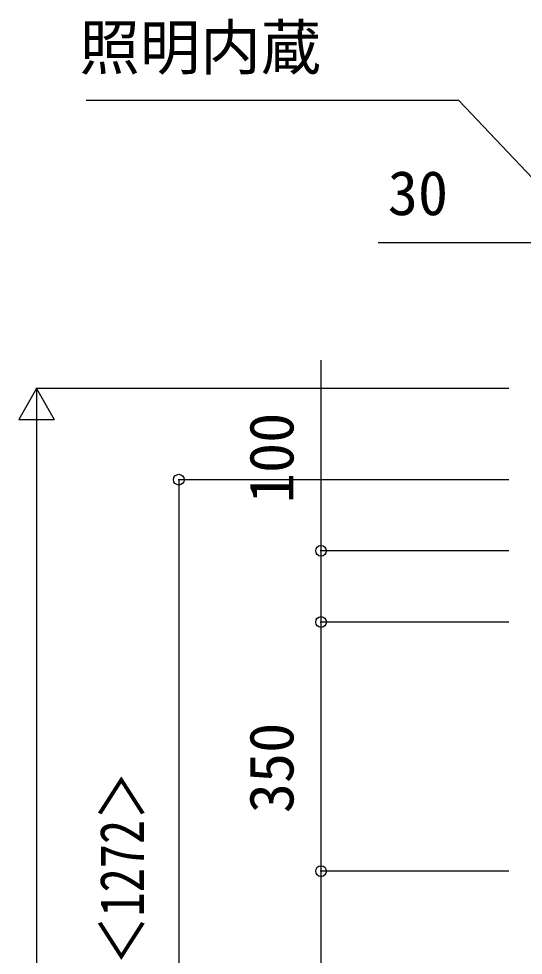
# Model space of a CAD drawing. Units: millimetres, scale not verified. Extents: x -4375 to 4375, y -6499 to 6472.
# Drawn here: x -2300 to -1591, y -3145 to -1830 of the extents above; entities that cross this region are included whole.
import ezdxf
from ezdxf.enums import TextEntityAlignment as Align

# ---------------------------------------------------------------- set-up
doc = ezdxf.new("R2010")
doc.units = ezdxf.units.MM
doc.header["$LTSCALE"] = 30
doc.layers.add('0-3_YKK_D', color=6, linetype='Continuous')
doc.styles.add('ＭＳ ゴシック', font='')
doc.styles.get('ＭＳ ゴシック').set_extended_font_data('MS Gothic')

msp = doc.modelspace()

# ---------------------------------------------------------------- linework, layer by layer
at = {"layer": '0-3_YKK_D'}
for p, q in [((-1565.5, -2144.2), (-1794.83, -2144.2)), ((-2275, -2349.2), (-2300, -2392.5)), ((-1611, -2349.2), (-2276, -2349.2)), ((-2275, -2349.2), (-2250, -2392.5)), ((-2275, -2349.2), (-2275, -2435.8)), ((-2300, -2392.5), (-2250, -2392.5)), ((-2275, -2399.2), (-2275, -3699.2)), ((-1611, -2477.2), (-2076, -2477.2)), ((-2075, -2477.2), (-2075, -3749.2)), ((-1611, -2577.2), (-1876, -2577.2)), ((-1611, -2677.2), (-1876, -2677.2)), ((-1611, -2677.2), (-1876, -2677.2)), ((-1875, -3027.2), (-1875, -2677.2)), ((-1611, -3027.2), (-1876, -3027.2)), ((-1611, -3027.2), (-1876, -3027.2)), ((-1875, -3749.2), (-1875, -3027.2))]:
    msp.add_line(p, q, dxfattribs=at)
for points in [[(-1293.01, -2353.2), (-1681.13, -1944.2), (-2205.13, -1944.2)], [(-1875, -2677.2), (-1875, -2577.2), (-1875, -2309.13)]]:
    msp.add_lwpolyline(points, dxfattribs=at)
for centre in [(-2075, -2477.2), (-1875, -2577.2), (-1875, -2677.2), (-1875, -2677.2), (-1875, -3027.2), (-1875, -3027.2)]:
    msp.add_circle(centre, 7.5, dxfattribs=at)

# ---------------------------------------------------------------- texts
at = {"layer": '0-3_YKK_D', "style": 'ＭＳ ゴシック'}
for s, p in [('照明内蔵', (-2214.8, -1919.63)), ('30', (-1781.1, -2124.2))]:
    msp.add_text(s, height=62.32, dxfattribs=at).set_placement(p, align=Align.BOTTOM_LEFT)
for s, p in [('100', (-1895, -2510.24)), ('350', (-1895, -2945.89))]:
    msp.add_text(s, height=62.32, rotation=90, dxfattribs=at).set_placement(p, align=Align.BOTTOM_LEFT)
at = {"layer": '0-3_YKK_D', "style": 'ＭＳ ゴシック', "width": 0.8}
msp.add_text('ｲﾝﾀｰﾎﾝ中心：1122＜1272＞', height=62.32, rotation=90, dxfattribs=at).set_placement((-2105.14, -3702.6), align=Align.BOTTOM_LEFT)

doc.saveas('drawing.dxf')
